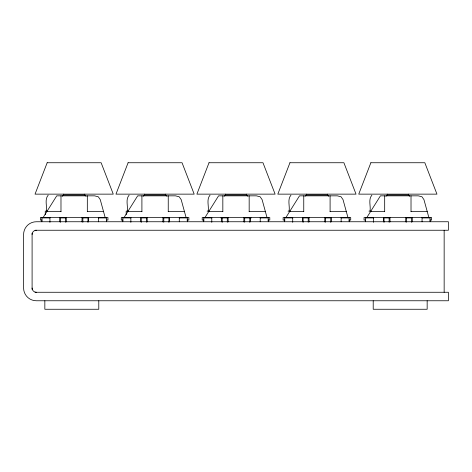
<?xml version="1.0" encoding="UTF-8"?>
<svg xmlns="http://www.w3.org/2000/svg" width="472" height="472" viewBox="0 0 472 472"><rect width="100%" height="100%" fill="white"/><g stroke="black" fill="none" stroke-linecap="round" stroke-linejoin="round"><path stroke-width="0.71" d="M43.141 217.503L56.734 195.839L94.571 195.839L98.276 196.777L100.247 199.609L105.162 217.503M124.065 217.503L137.659 195.839L175.495 195.839L179.201 196.777L181.171 199.609L186.086 217.503M204.99 217.503L218.583 195.839L256.42 195.839L260.125 196.777L262.096 199.609L267.01 217.503M285.914 217.503L299.508 195.839L337.344 195.839L341.049 196.777L343.02 199.609L347.935 217.503M366.838 217.503L380.432 195.839L418.269 195.839L421.974 196.777L423.944 199.609L428.859 217.503M48.191 195.154C44.362 199.508 47.241 205.998 46.327 211.131M129.116 195.154C125.286 199.508 128.166 205.998 127.251 211.131M210.04 195.154C206.211 199.508 209.09 205.998 208.176 211.131M290.964 195.154C287.135 199.508 290.014 205.998 289.1 211.131M371.889 195.154C368.06 199.508 370.939 205.998 370.024 211.131M62.257 196.263L63.531 194.989L84.771 194.989L86.046 196.263M143.181 196.263L144.456 194.989L165.696 194.989L166.97 196.263M224.106 196.263L225.38 194.989L246.62 194.989L247.894 196.263M305.03 196.263L306.304 194.989L327.544 194.989L328.819 196.263M385.954 196.263L387.229 194.989L408.469 194.989L409.743 196.263M43.701 217.509L40.356 217.515L40.356 220.052L42.35 220.052M124.626 217.509L121.28 217.515L121.28 220.052L123.275 220.052M204.883 217.509L202.205 217.515L202.205 220.052L204.199 220.052M286.474 217.509L283.129 217.515L283.129 220.052L285.123 220.052M366.732 217.509L364.054 217.515L364.054 220.052L365.381 220.052M47.442 211.131L45.265 211.131L45.265 214.672M128.366 211.131L126.189 211.131L126.189 214.672M207.114 211.131L209.291 211.131M288.038 211.131L290.215 211.131M368.962 211.131L371.139 211.131M46.87 211.556L60.982 211.556M87.32 211.556L103.527 211.556M127.794 211.556L141.907 211.556M168.244 211.556L184.452 211.556M208.718 211.556L222.831 211.556M249.169 211.556L265.376 211.556M289.643 211.556L303.756 211.556M330.093 211.556L346.3 211.556M370.567 211.556L384.68 211.556M411.018 211.556L427.225 211.556M41.866 217.503L106.011 217.503L106.011 217.928M122.791 217.503L186.936 217.503L186.936 217.928M203.715 217.503L267.86 217.503L267.86 217.928M284.64 217.503L348.784 217.503L348.784 217.928M365.564 217.503L429.709 217.503L429.709 217.928M49.938 217.928L41.866 217.928L41.866 221.751M65.443 217.928L60.345 217.928L60.345 222.33M82.86 217.928L87.957 217.928L87.957 222.33M98.365 217.928L106.436 217.928L106.436 221.751M130.862 217.928L122.791 217.928L122.791 221.751M146.367 217.928L141.27 217.928L141.27 222.33M163.784 217.928L168.882 217.928L168.882 222.33M179.289 217.928L187.36 217.928L187.36 221.751M211.786 217.928L203.715 217.928L203.715 221.751M220.807 217.928L227.292 217.928M244.708 217.928L251.192 217.928M260.214 217.928L268.285 217.928L268.285 221.751M292.711 217.928L284.64 217.928L284.64 221.751M308.216 217.928L303.118 217.928L303.118 222.33M325.633 217.928L330.73 217.928L330.73 222.33M341.138 217.928L349.209 217.928L349.209 221.751M373.635 217.928L365.564 217.928L365.564 221.751M389.14 217.928L384.043 217.928L384.043 222.33M406.557 217.928L411.655 217.928L411.655 222.33M422.062 217.928L430.134 217.928L430.134 221.751M106.619 220.052L107.946 220.052L107.946 217.515L105.268 217.509M186.877 220.052L188.871 220.052L188.871 217.515L185.525 217.509M267.801 220.052L269.795 220.052L269.795 217.515L267.117 217.509M348.725 220.052L350.72 220.052L350.72 217.515L347.374 217.509M429.65 220.052L431.644 220.052L431.644 217.515L428.965 217.509M35.04 230.247L448.4 230.247L448.4 221.751L36.344 221.751A12.744 12.744 0 0 0 23.6 234.495L23.6 288.02A12.744 12.744 0 0 0 36.344 300.764L448.4 300.764L448.4 292.268L35.04 292.268M444.152 230.247L444.152 292.268M427.16 300.764L427.16 309.26L373.21 309.26L373.21 300.764M422.062 217.503L422.062 221.805M412.292 217.503L412.292 221.805M411.018 195.839L411.018 211.727M408.469 194.139L408.469 194.989M406.557 217.503L406.557 222.241M405.708 217.503L405.708 221.917M389.99 217.503L389.99 221.917M389.14 217.503L389.14 222.241M387.229 194.139L387.229 194.989M384.68 195.839L384.68 211.727M383.406 217.503L383.406 221.805M373.635 217.503L373.635 222.347M365.989 217.503L365.989 217.928M341.138 217.503L341.138 221.805M331.368 217.503L331.368 221.805M330.093 195.839L330.093 211.727M327.544 194.139L327.544 194.989M325.633 217.503L325.633 222.241M324.783 217.503L324.783 221.917M309.066 217.503L309.066 221.917M308.216 217.503L308.216 222.241M306.304 194.139L306.304 194.989M303.756 195.839L303.756 211.727M302.481 217.503L302.481 221.805M292.711 217.503L292.711 222.347M285.064 217.503L285.064 217.928M260.214 217.503L260.214 221.805M250.443 217.503L250.443 221.805M249.806 217.928L249.806 222.33M249.169 195.839L249.169 211.727M246.62 194.139L246.62 194.989M244.708 217.503L244.708 222.241M243.859 217.503L243.859 221.917M228.141 217.503L228.141 221.917M227.292 217.503L227.292 222.241M225.38 194.139L225.38 194.989M222.831 195.839L222.831 211.727M222.194 217.928L222.194 222.33M221.557 217.503L221.557 221.805M211.786 217.503L211.786 222.347M204.14 217.503L204.14 217.928M179.289 217.503L179.289 221.805M169.519 217.503L169.519 221.805M168.244 195.839L168.244 211.727M165.696 194.139L165.696 194.989M163.784 217.503L163.784 222.241M162.934 217.503L162.934 221.917M147.217 217.503L147.217 221.917M146.367 217.503L146.367 222.241M144.456 194.139L144.456 194.989M141.907 195.839L141.907 211.727M140.632 217.503L140.632 221.805M130.862 217.503L130.862 222.347M123.216 217.503L123.216 217.928M98.79 300.764L98.79 309.26L44.84 309.26L44.84 300.764M98.365 217.503L98.365 221.805M88.594 217.503L88.594 221.805M87.32 195.839L87.32 211.727M84.771 194.139L84.771 194.989M82.86 217.503L82.86 222.241M82.01 217.503L82.01 221.917M66.292 217.503L66.292 221.917M65.443 217.503L65.443 222.241M63.531 194.139L63.531 194.989M60.982 195.839L60.982 211.727M59.708 217.503L59.708 221.805M49.938 217.503L49.938 222.347M42.291 217.503L42.291 217.928M32.096 233.168L32.096 289.348M32.096 234.495A4.248 4.248 0 0 1 36.344 230.247M36.344 292.268A4.248 4.248 0 0 1 32.096 288.02M47.176 162.74L35.04 194.139L113.262 194.139L101.126 162.74L47.176 162.74M128.101 162.74L115.965 194.139L194.187 194.139L182.05 162.74L128.101 162.74M209.025 162.74L196.889 194.139L275.111 194.139L262.975 162.74L209.025 162.74M289.95 162.74L277.813 194.139L356.036 194.139L343.899 162.74L289.95 162.74M370.874 162.74L358.738 194.139L436.96 194.139L424.824 162.74L370.874 162.74"/></g></svg>
